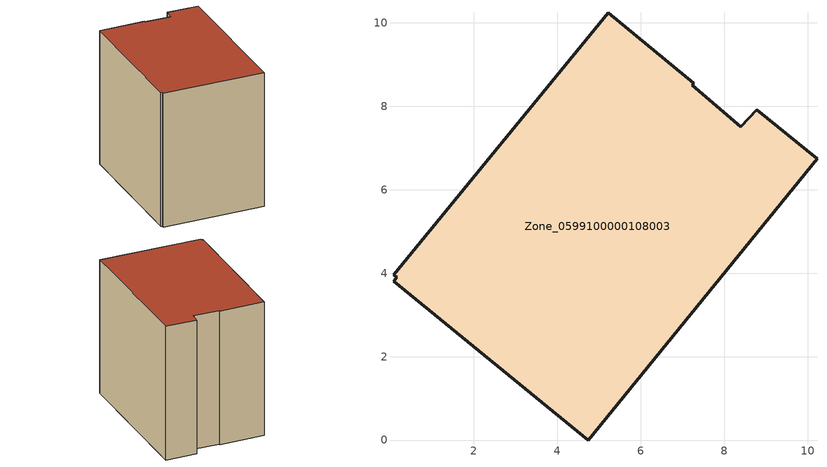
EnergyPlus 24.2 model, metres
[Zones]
Zone_0599100000108003
 floor ground (C_G): 8.78,7.92 10.22,6.74 4.74,0 0.07,3.81 0.15,3.91 0.08,3.96 5.21,10.24 7.27,8.56 7.23,8.51 8.4,7.51 z0
 wall outside (C_F): 10.22,6.74 8.78,7.92 8.4,7.51 7.23,8.51 7.27,8.56 5.21,10.24 0.08,3.96 0.15,3.91 0.07,3.81 4.74,0 10.22,6.74 z0:8.19
 roof outside (C_R): 7.27,8.56 5.21,10.24 0.08,3.96 0.15,3.91 0.07,3.81 4.74,0 10.22,6.74 8.78,7.92 8.4,7.51 7.23,8.51 z8.19
[BUILDING]
Pand.0599100000108003: North Axis=0; Terrain=City; Loads Convergence Tolerance Value=0.04; Temperature Convergence Tolerance Value=0.4; Solar Distribution=FullExterior; Maximum Number of Warmup Days=25; Minimum Number of Warmup Days=1
[Site:Location]
Rotterdam.The.Hague.AP_ZH_NLD Design_Conditions: Latitude=51.96; Longitude=4.45; Time Zone=1; Elevation=-4.5
[SITE:GROUNDTEMPERATURE:BUILDINGSURFACE]
18, 18, 18, 18, 18, 18, 18, 18, 18, 18, 18, 18
[MATERIAL] Thermal Absorptance=0.9; Solar Absorptance=0.7; Visible Absorptance=0.7
Name | Roughness | Thickness | Conductivity | Density | Specific Heat
G.TI.1946-1964 | MediumSmooth | 0.15 | 1 | 540 | 1210
F.TI.1946-1964 | Rough | 0.3 | 0.857143 | 1920 | 840
R.TI.1946-1964 | MediumRough | 0.2 | 0.277778 | 1500 | 1000
[CONSTRUCTION]
C_G: G.TI.1946-1964
C_F: F.TI.1946-1964
C_R: R.TI.1946-1964
[ZONE]
Zone_0599100000108003: Type=1; Multiplier=1; Ceiling Height=Autocalculate; Volume=Autocalculate; Floor Area=autocalculate; Part of Total Floor Area=Yes
[ZONEINFILTRATION:DESIGNFLOWRATE]
Infil_Zone_0599100000108003: Zone or ZoneList or Space or SpaceList=Zone_0599100000108003; Schedule=AlwaysOn; Design Flow Rate Calculation Method=Flow/Area; Flow Rate per Floor Area=0.003; Constant Term Coefficient=1; Temperature Term Coefficient=0; Velocity Term Coefficient=0; Velocity Squared Term Coefficient=0
[HVACTEMPLATE:ZONE:IDEALLOADSAIRSYSTEM]
Zone_0599100000108003: Maximum Heating Supply Air Temperature=50; Minimum Cooling Supply Air Temperature=13; Maximum Heating Supply Air Humidity Ratio=0.0156; Minimum Cooling Supply Air Humidity Ratio=0.0077; Heating Limit=NoLimit; Cooling Limit=NoLimit; Dehumidification Control Type=ConstantSensibleHeatRatio; Cooling Sensible Heat Ratio=0.7; Dehumidification Setpoint=60; Humidification Control Type=None; Humidification Setpoint=30; Outdoor Air Method=None; Outdoor Air Flow Rate per Person=0.00944; Outdoor Air Flow Rate per Zone Floor Area=0; Outdoor Air Flow Rate per Zone=0; Demand Controlled Ventilation Type=None; Outdoor Air Economizer Type=NoEconomizer; Heat Recovery Type=None; Sensible Heat Recovery Effectiveness=0.7; Latent Heat Recovery Effectiveness=0.65
[ZONECONTROL:THERMOSTAT]
ThermostatControl_Zone_0599100000108003: Zone or ZoneList=Zone_0599100000108003; Control Type Schedule=DualSetpointControlType; Control 1=Thermostat_Zone_0599100000108003; Temperature Difference Between Cutout And Setpoint=0
[THERMOSTATSETPOINT:DUALSETPOINT]
Thermostat_Zone_0599100000108003: Heating Setpoint Temperature Schedule=HeatingSetpoint_Zone_0599100000108003; Cooling Setpoint Temperature Schedule=CoolingSetpoint_Zone_0599100000108003
[SCHEDULE:COMPACT]
HeatingSetpoint_Zone_0599100000108003: Through: 12/31, For: AllDays, Until: 24:00, 21
CoolingSetpoint_Zone_0599100000108003: Through: 12/31, For: AllDays, Until: 24:00, 24
DualSetpointControlType: Through: 12/31, For: AllDays, Until: 24:00, 4
AlwaysOn: Through: 12/31, For: AllDays, Until: 24:00, 1
